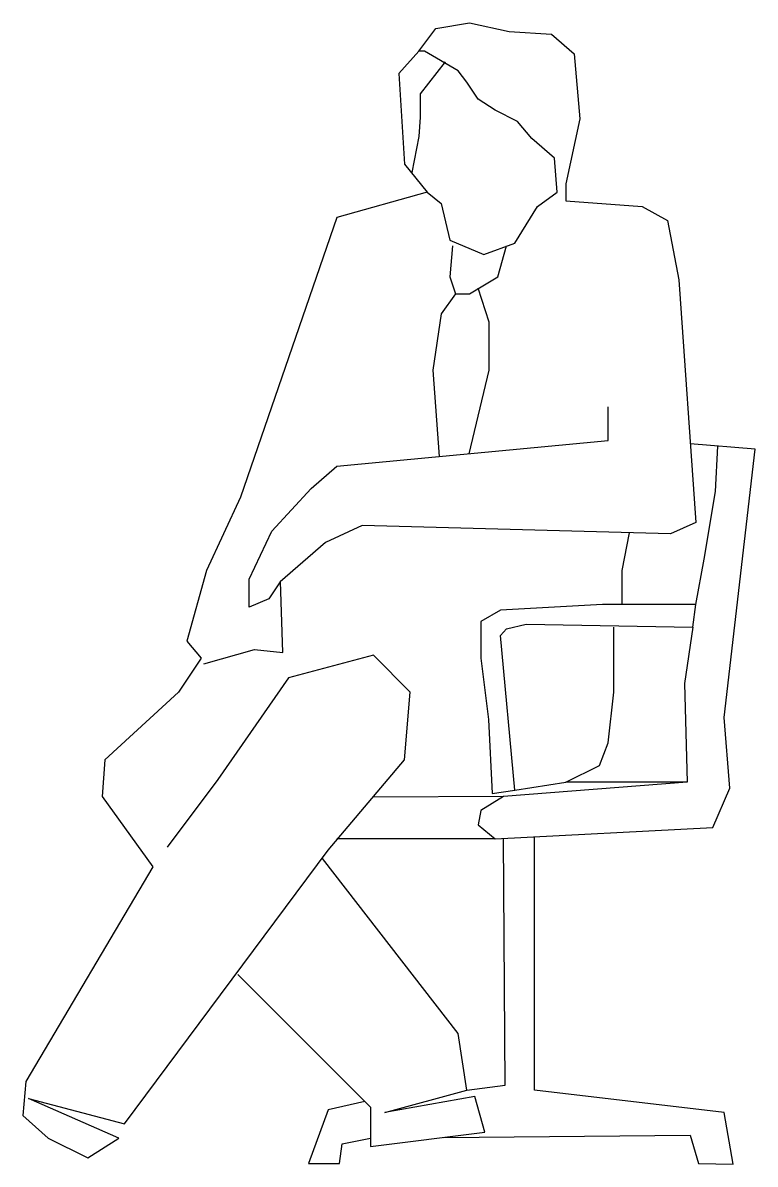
# Model space of a CAD drawing. Header units: millimetres. Extents: x -1633.7 to -1632.95, y 1789.33 to 1790.51.
import ezdxf

# ---------------------------------------------------------------- set-up
doc = ezdxf.new("R2010")
doc.units = ezdxf.units.MM
doc.header["$LTSCALE"] = 10
doc.layers.add('Humanos', color=2, linetype='Continuous')

msp = doc.modelspace()

# ---------------------------------------------------------------- linework, layer by layer
at = {"layer": 'Humanos'}
for p, q in [((-1633.0158, 1789.7266), (-1633.1413, 1789.7266)), ((-1633.2523, 1789.467), (-1633.3924, 1789.6478)), ((-1633.48, 1789.5282), (-1633.3428, 1789.3911)), ((-1633.2435, 1789.4086), (-1633.2523, 1789.467)), ((-1633.3282, 1789.3853), (-1633.2435, 1789.4086)), ((-1633.2353, 1789.402), (-1633.3282, 1789.3853)), ((-1633.2247, 1789.365), (-1633.2353, 1789.402)), ((-1633.3428, 1789.3911), (-1633.3428, 1789.3503)), ((-1633.3428, 1789.3503), (-1633.2247, 1789.365))]:
    msp.add_line(p, q, dxfattribs=at)
for points in [[(-1633.2931, 1790.4821), (-1633.2756, 1790.5055), (-1633.2406, 1790.5113), (-1633.1997, 1790.5025), (-1633.1559, 1790.4996), (-1633.1326, 1790.4792), (-1633.1267, 1790.4121), (-1633.1413, 1790.345), (-1633.1413, 1790.3275), (-1633.0625, 1790.3217), (-1633.0362, 1790.3071), (-1633.0246, 1790.2458), (-1633.007, 1789.995), (-1633.0333, 1789.9833), (-1633.3515, 1789.992), (-1633.3895, 1789.9745), (-1633.4362, 1789.9337), (-1633.4479, 1789.9162), (-1633.4683, 1789.9074), (-1633.4683, 1789.9366), (-1633.4449, 1789.9862), (-1633.4041, 1790.03), (-1633.3778, 1790.0533), (-1633.0975, 1790.0796), (-1633.0975, 1790.1146)], [(-1633.2931, 1790.4821), (-1633.3136, 1790.4588), (-1633.3077, 1790.3654), (-1633.2844, 1790.3363), (-1633.2698, 1790.3246), (-1633.261, 1790.2867), (-1633.226, 1790.2721), (-1633.1939, 1790.2838), (-1633.1705, 1790.3217), (-1633.1501, 1790.3363), (-1633.153, 1790.3713), (-1633.1764, 1790.3917), (-1633.191, 1790.4092), (-1633.2143, 1790.4209), (-1633.2318, 1790.4325), (-1633.2435, 1790.45), (-1633.2523, 1790.4617), (-1633.2873, 1790.4821), (-1633.2931, 1790.4821)], [(-1633.3, 1790.3566), (-1633.2926, 1790.394), (-1633.2912, 1790.4139), (-1633.2912, 1790.4379), (-1633.2653, 1790.4711)], [(-1633.2844, 1790.3363), (-1633.3778, 1790.31), (-1633.4771, 1790.0212), (-1633.5121, 1789.9454), (-1633.5325, 1789.8724), (-1633.5179, 1789.8549), (-1633.5413, 1789.8199), (-1633.6172, 1789.7499), (-1633.6201, 1789.712), (-1633.5676, 1789.6391), (-1633.6989, 1789.4174), (-1633.7019, 1789.3824), (-1633.6756, 1789.359), (-1633.6347, 1789.3386), (-1633.6026, 1789.359), (-1633.696, 1789.3999), (-1633.5968, 1789.3736), (-1633.3866, 1789.6566), (-1633.3077, 1789.7499), (-1633.3019, 1789.8199), (-1633.3398, 1789.8579), (-1633.4274, 1789.8345), (-1633.5004, 1789.7295), (-1633.553, 1789.6595)], [(-1633.2581, 1790.2808), (-1633.261, 1790.2488), (-1633.2552, 1790.2313), (-1633.2406, 1790.2313), (-1633.2114, 1790.2488), (-1633.2026, 1790.2808)], [(-1633.2409, 1790.0661), (-1633.2202, 1790.1525), (-1633.2202, 1790.2021), (-1633.2318, 1790.2371)], [(-1633.2552, 1790.2313), (-1633.2698, 1790.2108), (-1633.2785, 1790.1525), (-1633.2719, 1790.0632)], [(-1633.007, 1789.9104), (-1633.1034, 1789.9104), (-1633.2085, 1789.9045), (-1633.2289, 1789.8929), (-1633.2289, 1789.8549), (-1633.2211, 1789.7914), (-1633.2172, 1789.7149), (-1633.1938, 1789.7185), (-1633.2085, 1789.8783), (-1633.2026, 1789.8853), (-1633.1822, 1789.8899), (-1633.01, 1789.887), (-1633.0187, 1789.8287), (-1633.0158, 1789.7266), (-1633.2056, 1789.712), (-1633.2289, 1789.6974), (-1633.2318, 1789.6828), (-1633.2143, 1789.6682), (-1632.9895, 1789.6799), (-1632.972, 1789.7207), (-1632.9778, 1789.7937), (-1632.9457, 1790.0708), (-1633.0127, 1790.0764)], [(-1633.01, 1789.887), (-1633.007, 1789.9104), (-1632.9983, 1789.957), (-1632.9866, 1790.027), (-1632.9841, 1790.074)], [(-1633.0829, 1789.9104), (-1633.0829, 1789.9454), (-1633.0756, 1789.9845)], [(-1633.515, 1789.8491), (-1633.4625, 1789.8637), (-1633.4333, 1789.8608), (-1633.4359, 1789.934)], [(-1633.1938, 1789.7185), (-1633.1413, 1789.7266), (-1633.1063, 1789.7441), (-1633.0975, 1789.7674), (-1633.0917, 1789.8199), (-1633.0917, 1789.8695), (-1633.0917, 1789.887)], [(-1633.2056, 1789.712), (-1633.3403, 1789.7114)], [(-1633.2143, 1789.6682), (-1633.3778, 1789.6682)], [(-1633.2673, 1789.3597), (-1633.0129, 1789.3619), (-1633.0041, 1789.3328), (-1632.9683, 1789.3321), (-1632.9778, 1789.3853), (-1633.1734, 1789.4086), (-1633.1734, 1789.6704)], [(-1633.2039, 1789.4137), (-1633.2056, 1789.6682)], [(-1633.2435, 1789.4086), (-1633.2039, 1789.4137)], [(-1633.3486, 1789.3969), (-1633.3866, 1789.3882), (-1633.4069, 1789.3326), (-1633.3749, 1789.3328), (-1633.372, 1789.3532), (-1633.3428, 1789.359)]]:
    msp.add_lwpolyline(points, dxfattribs=at)

doc.saveas('drawing.dxf')
